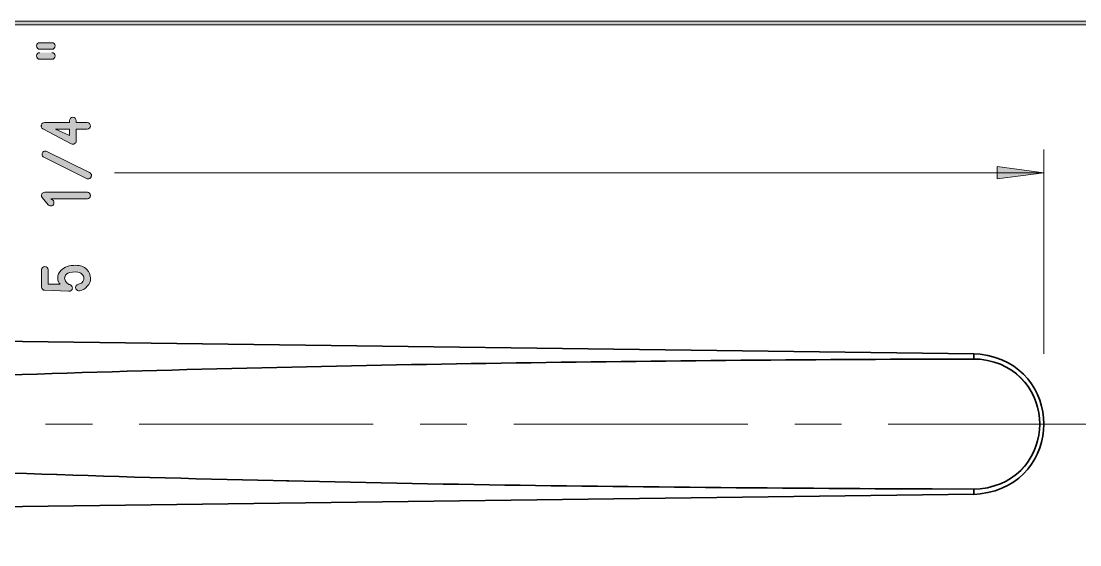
# Model space of a CAD drawing. Header units: inches. Extents: x -1525 to 612, y 0 to 1008.
# Drawn here: x 302.7 to 506, y 172.8 to 273.4 of the extents above; entities that cross this region are included whole.
import ezdxf

# ---------------------------------------------------------------- set-up
doc = ezdxf.new("R2010")
doc.units = ezdxf.units.IN
doc.header["$MEASUREMENT"] = 0
doc.layers.add('Layer 1', color=7, linetype='Continuous', lineweight=0)

# ---------------------------------------------------------------- blocks, each defined once
blk = doc.blocks.new('Block_33')
at = {"layer": 'Layer 1', "true_color": 0x000000, "transparency": 33554687}
h = blk.add_hatch(color=18, dxfattribs=at)
h.dxf.hatch_style = 2
h.paths.add_polyline_path([(562.74, 273.42), (562.02, 272.7), (562.02, 42.96), (62.16, 42.96), (62.16, 272.7), (562.02, 272.7), (562.74, 273.42), (61.44, 273.42), (61.44, 42.24), (562.74, 42.24), (562.74, 273.42)])
h = blk.add_hatch(color=18, dxfattribs=at)
h.dxf.hatch_style = 2
edge = h.paths.add_edge_path()
edge.add_spline(control_points=[(313.92, 221.58), (313.86, 221.58), (313.8, 221.58), (313.74, 221.58), (313.38, 221.7), (313.2, 221.88), (313.14, 222.24), (313.14, 222.48), (313.32, 222.72), (313.68, 222.84), (314.04, 222.96), (314.28, 223.02), (314.4, 223.2), (314.64, 223.5), (314.76, 223.74), (314.76, 223.98), (314.76, 224.28), (314.64, 224.52), (314.4, 224.76), (314.1, 225.06), (313.74, 225.24), (313.2, 225.24), (312.24, 225.24), (311.64, 225.06), (311.4, 224.82), (311.16, 224.58), (311.04, 224.28), (311.04, 224.04), (311.04, 223.74), (311.16, 223.5), (311.4, 223.2), (311.58, 222.96), (311.82, 222.84), (312.06, 222.78), (312.18, 222.72), (312.3, 222.66), (312.36, 222.54), (312.48, 222.42), (312.54, 222.3), (312.54, 222.12), (312.54, 221.94), (312.42, 221.76), (312.3, 221.64), (312.18, 221.52), (312, 221.52), (311.82, 221.52), (311.82, 221.52), (307.2, 221.7), (307.2, 221.7), (307.02, 221.7), (306.9, 221.76), (306.78, 221.88), (306.66, 222), (306.6, 222.18), (306.6, 222.3), (306.6, 222.3), (306.6, 225.66), (306.6, 225.66), (306.6, 225.84), (306.66, 225.96), (306.78, 226.08), (306.9, 226.2), (307.08, 226.26), (307.26, 226.26), (307.38, 226.26), (307.56, 226.2), (307.68, 226.08), (307.8, 225.96), (307.86, 225.84), (307.86, 225.66), (307.86, 225.66), (307.86, 222.9), (307.86, 222.9), (307.86, 222.9), (310.2, 222.84), (310.2, 222.84), (309.9, 223.08), (309.72, 223.44), (309.72, 224.04), (309.72, 224.64), (309.96, 225.18), (310.38, 225.54), (310.98, 226.2), (311.88, 226.5), (313.2, 226.5), (314.04, 226.5), (314.76, 226.26), (315.3, 225.72), (315.78, 225.18), (316.02, 224.64), (316.02, 224.04), (316.02, 223.38), (315.84, 222.9), (315.36, 222.48), (315.06, 222), (314.58, 221.76), (313.92, 221.58)], knot_values=[0, 0, 0, 0, 1, 1, 1, 2, 2, 2, 3, 3, 3, 4, 4, 4, 5, 5, 5, 6, 6, 6, 7, 7, 7, 8, 8, 8, 9, 9, 9, 10, 10, 10, 11, 11, 11, 12, 12, 12, 13, 13, 13, 14, 14, 14, 15, 15, 15, 16, 16, 16, 17, 17, 17, 18, 18, 18, 19, 19, 19, 20, 20, 20, 21, 21, 21, 22, 22, 22, 23, 23, 23, 24, 24, 24, 25, 25, 25, 26, 26, 26, 27, 27, 27, 28, 28, 28, 29, 29, 29, 30, 30, 30, 31, 31, 31, 32, 32, 32, 32], degree=3, periodic=0)
edge = h.paths.add_edge_path()
edge.add_spline(control_points=[(306.72, 239.52), (306.6, 239.64), (306.6, 239.76), (306.6, 239.88), (306.6, 240), (306.6, 240.06), (306.66, 240.18), (306.78, 240.42), (306.96, 240.54), (307.26, 240.54), (307.26, 240.54), (315.42, 240.54), (315.42, 240.54), (315.6, 240.54), (315.72, 240.48), (315.84, 240.36), (315.96, 240.24), (316.02, 240.06), (316.02, 239.88), (316.02, 239.7), (315.96, 239.58), (315.84, 239.46), (315.72, 239.34), (315.6, 239.28), (315.42, 239.28), (315.42, 239.28), (308.4, 239.28), (308.4, 239.28), (308.4, 239.28), (308.88, 238.92), (308.88, 238.92), (309, 238.8), (309, 238.68), (309, 238.56), (309, 238.5), (309, 238.44), (309, 238.38), (309, 238.26), (308.88, 238.08), (308.76, 238.02), (308.64, 237.96), (308.52, 237.9), (308.4, 237.9), (308.4, 237.9), (308.28, 237.9), (308.28, 237.9), (308.1, 237.9), (307.98, 238.02), (307.86, 238.14), (307.86, 238.14), (306.72, 239.52), (306.72, 239.52)], knot_values=[0, 0, 0, 0, 1, 1, 1, 2, 2, 2, 3, 3, 3, 4, 4, 4, 5, 5, 5, 6, 6, 6, 7, 7, 7, 8, 8, 8, 9, 9, 9, 10, 10, 10, 11, 11, 11, 12, 12, 12, 13, 13, 13, 14, 14, 14, 15, 15, 15, 16, 16, 16, 17, 17, 17, 17], degree=3, periodic=0)
edge = h.paths.add_edge_path()
edge.add_spline(control_points=[(307.08, 247.26), (306.84, 247.38), (306.72, 247.56), (306.72, 247.8), (306.72, 247.92), (306.72, 248.04), (306.78, 248.1), (306.9, 248.34), (307.08, 248.46), (307.38, 248.46), (307.44, 248.46), (307.56, 248.46), (307.62, 248.4), (307.62, 248.4), (315.84, 244.32), (315.84, 244.32), (316.08, 244.2), (316.2, 244.02), (316.2, 243.72), (316.2, 243.66), (316.14, 243.54), (316.14, 243.48), (316.02, 243.24), (315.78, 243.12), (315.54, 243.12), (315.42, 243.12), (315.36, 243.12), (315.24, 243.18), (315.24, 243.18), (307.08, 247.26), (307.08, 247.26)], knot_values=[0, 0, 0, 0, 1, 1, 1, 2, 2, 2, 3, 3, 3, 4, 4, 4, 5, 5, 5, 6, 6, 6, 7, 7, 7, 8, 8, 8, 9, 9, 9, 10, 10, 10, 10], degree=3, periodic=0)
edge = h.paths.add_edge_path()
edge.add_spline(control_points=[(312, 252.66), (312, 252.66), (309.3, 252.66), (309.3, 252.66), (309.3, 252.66), (312, 251.46), (312, 251.46), (312, 251.46), (312, 252.66), (312, 252.66)], knot_values=[0, 0, 0, 0, 1, 1, 1, 2, 2, 2, 3, 3, 3, 3], degree=3, periodic=0)
edge = h.paths.add_edge_path()
edge.add_spline(control_points=[(312, 253.92), (312, 253.92), (312, 254.28), (312, 254.28), (312, 254.46), (312.06, 254.64), (312.18, 254.76), (312.3, 254.88), (312.42, 254.94), (312.6, 254.94), (312.78, 254.94), (312.96, 254.88), (313.08, 254.76), (313.2, 254.64), (313.26, 254.46), (313.26, 254.28), (313.26, 254.28), (313.26, 253.92), (313.26, 253.92), (313.26, 253.92), (315.36, 253.92), (315.36, 253.92), (315.54, 253.92), (315.72, 253.86), (315.84, 253.74), (315.96, 253.62), (316.02, 253.44), (316.02, 253.26), (316.02, 253.08), (315.96, 252.96), (315.84, 252.84), (315.72, 252.72), (315.54, 252.66), (315.36, 252.66), (315.36, 252.66), (313.26, 252.66), (313.26, 252.66), (313.26, 252.66), (313.26, 250.38), (313.26, 250.38), (313.26, 250.14), (313.14, 249.96), (312.9, 249.84), (312.84, 249.78), (312.78, 249.78), (312.66, 249.78), (312.54, 249.78), (312.42, 249.78), (312.3, 249.84), (312.3, 249.84), (306.84, 252.72), (306.84, 252.72), (306.72, 252.78), (306.66, 252.9), (306.6, 253.08), (306.6, 253.14), (306.54, 253.2), (306.54, 253.26), (306.54, 253.32), (306.6, 253.38), (306.6, 253.44), (306.66, 253.62), (306.72, 253.74), (306.78, 253.8), (306.9, 253.86), (307.08, 253.92), (307.2, 253.92), (307.2, 253.92), (312, 253.92), (312, 253.92)], knot_values=[0, 0, 0, 0, 1, 1, 1, 2, 2, 2, 3, 3, 3, 4, 4, 4, 5, 5, 5, 6, 6, 6, 7, 7, 7, 8, 8, 8, 9, 9, 9, 10, 10, 10, 11, 11, 11, 12, 12, 12, 13, 13, 13, 14, 14, 14, 15, 15, 15, 16, 16, 16, 17, 17, 17, 18, 18, 18, 19, 19, 19, 20, 20, 20, 21, 21, 21, 22, 22, 22, 23, 23, 23, 23], degree=3, periodic=0)
edge = h.paths.add_edge_path()
edge.add_spline(control_points=[(308.58, 269.28), (308.76, 269.28), (308.94, 269.22), (309.06, 269.1), (309.18, 268.98), (309.24, 268.86), (309.24, 268.68), (309.24, 268.5), (309.18, 268.32), (309.06, 268.2), (308.94, 268.08), (308.76, 268.02), (308.58, 268.02), (308.58, 268.02), (306.3, 268.02), (306.3, 268.02), (306.12, 268.02), (305.94, 268.08), (305.82, 268.2), (305.7, 268.32), (305.64, 268.5), (305.64, 268.68), (305.64, 268.86), (305.7, 268.98), (305.82, 269.1), (305.94, 269.22), (306.12, 269.28), (306.3, 269.28), (306.3, 269.28), (308.58, 269.28), (308.58, 269.28)], knot_values=[0, 0, 0, 0, 1, 1, 1, 2, 2, 2, 3, 3, 3, 4, 4, 4, 5, 5, 5, 6, 6, 6, 7, 7, 7, 8, 8, 8, 9, 9, 9, 10, 10, 10, 10], degree=3, periodic=0)
edge = h.paths.add_edge_path()
edge.add_spline(control_points=[(308.58, 267.36), (308.76, 267.36), (308.94, 267.3), (309.06, 267.18), (309.18, 267.06), (309.24, 266.94), (309.24, 266.76), (309.24, 266.58), (309.18, 266.4), (309.06, 266.28), (308.94, 266.16), (308.76, 266.1), (308.58, 266.1), (308.58, 266.1), (306.3, 266.1), (306.3, 266.1), (306.12, 266.1), (305.94, 266.16), (305.82, 266.28), (305.7, 266.4), (305.64, 266.58), (305.64, 266.76), (305.64, 266.94), (305.7, 267.06), (305.82, 267.18), (305.94, 267.3), (306.12, 267.36), (306.3, 267.36)], knot_values=[0, 0, 0, 0, 1, 1, 1, 2, 2, 2, 3, 3, 3, 4, 4, 4, 5, 5, 5, 6, 6, 6, 7, 7, 7, 8, 8, 8, 9, 9, 9, 9], degree=3, periodic=0)
edge.add_line((306.3, 267.36), (308.58, 267.36))
blk.add_hatch(color=18, dxfattribs=at).paths.add_polyline_path([(490.14, 244.26), (499.14, 244.26), (490.14, 245.46), (490.14, 243.12), (499.14, 244.26), (490.14, 244.26)])
at = {"layer": 'Layer 1', "color": 18, "lineweight": 9, "true_color": 0x000000}
for p, q in [((499.14, 209.46), (499.14, 248.76)), ((490.14, 244.26), (320.64, 244.26)), ((485.64, 208.5), (485.64, 209.46)), ((307.38, 195.96), (316.38, 195.96)), ((325.38, 195.96), (370.32, 195.96)), ((379.32, 195.96), (388.32, 195.96)), ((397.32, 195.96), (442.26, 195.96)), ((451.26, 195.96), (460.26, 195.96)), ((469.2, 195.96), (511.2, 195.96)), ((485.64, 182.52), (485.64, 183.48))]:
    blk.add_line(p, q, dxfattribs=at)
at = {"layer": 'Layer 1', "color": 18, "lineweight": 35, "true_color": 0x000000}
for p, q in [((485.64, 209.46), (192.66, 213.3)), ((485.64, 208.5), (485.64, 209.46)), ((485.64, 182.52), (485.64, 183.48)), ((192.66, 178.68), (485.64, 182.52))]:
    blk.add_line(p, q, dxfattribs=at)
at = {"layer": 'Layer 1'}
for points in [[(562.74, 273.42), (562.02, 272.7), (562.02, 42.96), (62.16, 42.96), (62.16, 272.7), (562.02, 272.7), (562.74, 273.42), (61.44, 273.42), (61.44, 42.24), (562.74, 42.24), (562.74, 273.42)], [(490.14, 244.26), (499.14, 244.26), (490.14, 245.46), (490.14, 243.12), (499.14, 244.26), (490.14, 244.26)]]:
    blk.add_lwpolyline(points, dxfattribs=at)
at = {"layer": 'Layer 1', "color": 18, "lineweight": 9, "true_color": 0x000000}
for points in [[(562.74, 273.42), (61.44, 273.42), (61.44, 42.24), (562.74, 42.24)], [(62.16, 272.7), (562.02, 272.7), (562.02, 42.96), (62.16, 42.96)]]:
    blk.add_lwpolyline(points, close=True, dxfattribs=at)
for points in [[(499.14, 244.26), (490.14, 245.46), (490.14, 243.12), (499.14, 244.26)], [(377.64, 207.42), (377.46, 207.42), (370.2, 207.24), (363.06, 207.12), (359.64, 207.06)], [(404.64, 207.84), (399.72, 207.78), (392.22, 207.66), (386.64, 207.54)], [(431.64, 208.14), (430.32, 208.14), (422.58, 208.08), (414.9, 207.96), (413.64, 207.96)], [(458.64, 208.38), (453.84, 208.32), (445.98, 208.26), (440.64, 208.26)], [(485.64, 208.5), (477.66, 208.44), (469.68, 208.44), (467.64, 208.44)], [(496.38, 202.74), (496.2, 202.98), (495.48, 204), (494.64, 204.9), (493.68, 205.74), (492.72, 206.46), (491.64, 207.06), (490.5, 207.6), (489.3, 208.02), (488.1, 208.26), (486.9, 208.44), (485.64, 208.5)], [(323.7, 206.16), (322.2, 206.1), (315.78, 205.92), (309.48, 205.74), (305.7, 205.62)], [(350.64, 206.88), (349.02, 206.82), (342.12, 206.64), (335.4, 206.46), (332.7, 206.4)], [(485.64, 183.48), (486.9, 183.54), (488.1, 183.66), (489.3, 183.96), (490.5, 184.38), (491.64, 184.92), (492.72, 185.52), (493.68, 186.24), (494.64, 187.08), (495.48, 187.98), (496.2, 189), (496.86, 190.02), (497.4, 191.16), (497.82, 192.3), (498.12, 193.5), (498.24, 194.16)], [(299.7, 186.6), (303.3, 186.48), (309.48, 186.24), (315.78, 186.06), (317.64, 186)], [(326.64, 185.76), (328.74, 185.7), (335.4, 185.52), (342.12, 185.34), (344.64, 185.28)], [(353.64, 185.04), (355.98, 184.98), (363.06, 184.86), (370.2, 184.74), (371.64, 184.68)], [(380.64, 184.5), (384.84, 184.44), (392.22, 184.32), (398.64, 184.26)], [(407.64, 184.08), (414.9, 184.02), (422.58, 183.9), (425.64, 183.9)], [(434.64, 183.78), (438.12, 183.78), (445.98, 183.72), (452.64, 183.66)], [(461.64, 183.6), (461.76, 183.6), (469.68, 183.54), (477.66, 183.54), (479.64, 183.48)]]:
    blk.add_lwpolyline(points, dxfattribs=at)
at = {"layer": 'Layer 1'}
for points, knots in [([(308.58, 269.28), (308.76, 269.28), (308.94, 269.22), (309.06, 269.1), (309.18, 268.98), (309.24, 268.86), (309.24, 268.68), (309.24, 268.5), (309.18, 268.32), (309.06, 268.2), (308.94, 268.08), (308.76, 268.02), (308.58, 268.02), (308.58, 268.02), (306.3, 268.02), (306.3, 268.02), (306.12, 268.02), (305.94, 268.08), (305.82, 268.2), (305.7, 268.32), (305.64, 268.5), (305.64, 268.68), (305.64, 268.86), (305.7, 268.98), (305.82, 269.1), (305.94, 269.22), (306.12, 269.28), (306.3, 269.28), (306.3, 269.28), (308.58, 269.28), (308.58, 269.28)], [0, 0, 0, 0, 1, 1, 1, 2, 2, 2, 3, 3, 3, 4, 4, 4, 5, 5, 5, 6, 6, 6, 7, 7, 7, 8, 8, 8, 9, 9, 9, 10, 10, 10, 10]), ([(308.58, 267.36), (308.76, 267.36), (308.94, 267.3), (309.06, 267.18), (309.18, 267.06), (309.24, 266.94), (309.24, 266.76), (309.24, 266.58), (309.18, 266.4), (309.06, 266.28), (308.94, 266.16), (308.76, 266.1), (308.58, 266.1), (308.58, 266.1), (306.3, 266.1), (306.3, 266.1), (306.12, 266.1), (305.94, 266.16), (305.82, 266.28), (305.7, 266.4), (305.64, 266.58), (305.64, 266.76), (305.64, 266.94), (305.7, 267.06), (305.82, 267.18), (305.94, 267.3), (306.12, 267.36), (306.3, 267.36)], [0, 0, 0, 0, 1, 1, 1, 2, 2, 2, 3, 3, 3, 4, 4, 4, 5, 5, 5, 6, 6, 6, 7, 7, 7, 8, 8, 8, 9, 9, 9, 9]), ([(312, 253.92), (312, 253.92), (312, 254.28), (312, 254.28), (312, 254.46), (312.06, 254.64), (312.18, 254.76), (312.3, 254.88), (312.42, 254.94), (312.6, 254.94), (312.78, 254.94), (312.96, 254.88), (313.08, 254.76), (313.2, 254.64), (313.26, 254.46), (313.26, 254.28), (313.26, 254.28), (313.26, 253.92), (313.26, 253.92), (313.26, 253.92), (315.36, 253.92), (315.36, 253.92), (315.54, 253.92), (315.72, 253.86), (315.84, 253.74), (315.96, 253.62), (316.02, 253.44), (316.02, 253.26), (316.02, 253.08), (315.96, 252.96), (315.84, 252.84), (315.72, 252.72), (315.54, 252.66), (315.36, 252.66), (315.36, 252.66), (313.26, 252.66), (313.26, 252.66), (313.26, 252.66), (313.26, 250.38), (313.26, 250.38), (313.26, 250.14), (313.14, 249.96), (312.9, 249.84), (312.84, 249.78), (312.78, 249.78), (312.66, 249.78), (312.54, 249.78), (312.42, 249.78), (312.3, 249.84), (312.3, 249.84), (306.84, 252.72), (306.84, 252.72), (306.72, 252.78), (306.66, 252.9), (306.6, 253.08), (306.6, 253.14), (306.54, 253.2), (306.54, 253.26), (306.54, 253.32), (306.6, 253.38), (306.6, 253.44), (306.66, 253.62), (306.72, 253.74), (306.78, 253.8), (306.9, 253.86), (307.08, 253.92), (307.2, 253.92), (307.2, 253.92), (312, 253.92), (312, 253.92)], [0, 0, 0, 0, 1, 1, 1, 2, 2, 2, 3, 3, 3, 4, 4, 4, 5, 5, 5, 6, 6, 6, 7, 7, 7, 8, 8, 8, 9, 9, 9, 10, 10, 10, 11, 11, 11, 12, 12, 12, 13, 13, 13, 14, 14, 14, 15, 15, 15, 16, 16, 16, 17, 17, 17, 18, 18, 18, 19, 19, 19, 20, 20, 20, 21, 21, 21, 22, 22, 22, 23, 23, 23, 23]), ([(312, 252.66), (312, 252.66), (309.3, 252.66), (309.3, 252.66), (309.3, 252.66), (312, 251.46), (312, 251.46), (312, 251.46), (312, 252.66), (312, 252.66)], [0, 0, 0, 0, 1, 1, 1, 2, 2, 2, 3, 3, 3, 3]), ([(307.08, 247.26), (306.84, 247.38), (306.72, 247.56), (306.72, 247.8), (306.72, 247.92), (306.72, 248.04), (306.78, 248.1), (306.9, 248.34), (307.08, 248.46), (307.38, 248.46), (307.44, 248.46), (307.56, 248.46), (307.62, 248.4), (307.62, 248.4), (315.84, 244.32), (315.84, 244.32), (316.08, 244.2), (316.2, 244.02), (316.2, 243.72), (316.2, 243.66), (316.14, 243.54), (316.14, 243.48), (316.02, 243.24), (315.78, 243.12), (315.54, 243.12), (315.42, 243.12), (315.36, 243.12), (315.24, 243.18), (315.24, 243.18), (307.08, 247.26), (307.08, 247.26)], [0, 0, 0, 0, 1, 1, 1, 2, 2, 2, 3, 3, 3, 4, 4, 4, 5, 5, 5, 6, 6, 6, 7, 7, 7, 8, 8, 8, 9, 9, 9, 10, 10, 10, 10]), ([(306.72, 239.52), (306.6, 239.64), (306.6, 239.76), (306.6, 239.88), (306.6, 240), (306.6, 240.06), (306.66, 240.18), (306.78, 240.42), (306.96, 240.54), (307.26, 240.54), (307.26, 240.54), (315.42, 240.54), (315.42, 240.54), (315.6, 240.54), (315.72, 240.48), (315.84, 240.36), (315.96, 240.24), (316.02, 240.06), (316.02, 239.88), (316.02, 239.7), (315.96, 239.58), (315.84, 239.46), (315.72, 239.34), (315.6, 239.28), (315.42, 239.28), (315.42, 239.28), (308.4, 239.28), (308.4, 239.28), (308.4, 239.28), (308.88, 238.92), (308.88, 238.92), (309, 238.8), (309, 238.68), (309, 238.56), (309, 238.5), (309, 238.44), (309, 238.38), (309, 238.26), (308.88, 238.08), (308.76, 238.02), (308.64, 237.96), (308.52, 237.9), (308.4, 237.9), (308.4, 237.9), (308.28, 237.9), (308.28, 237.9), (308.1, 237.9), (307.98, 238.02), (307.86, 238.14), (307.86, 238.14), (306.72, 239.52), (306.72, 239.52)], [0, 0, 0, 0, 1, 1, 1, 2, 2, 2, 3, 3, 3, 4, 4, 4, 5, 5, 5, 6, 6, 6, 7, 7, 7, 8, 8, 8, 9, 9, 9, 10, 10, 10, 11, 11, 11, 12, 12, 12, 13, 13, 13, 14, 14, 14, 15, 15, 15, 16, 16, 16, 17, 17, 17, 17]), ([(313.92, 221.58), (313.86, 221.58), (313.8, 221.58), (313.74, 221.58), (313.38, 221.7), (313.2, 221.88), (313.14, 222.24), (313.14, 222.48), (313.32, 222.72), (313.68, 222.84), (314.04, 222.96), (314.28, 223.02), (314.4, 223.2), (314.64, 223.5), (314.76, 223.74), (314.76, 223.98), (314.76, 224.28), (314.64, 224.52), (314.4, 224.76), (314.1, 225.06), (313.74, 225.24), (313.2, 225.24), (312.24, 225.24), (311.64, 225.06), (311.4, 224.82), (311.16, 224.58), (311.04, 224.28), (311.04, 224.04), (311.04, 223.74), (311.16, 223.5), (311.4, 223.2), (311.58, 222.96), (311.82, 222.84), (312.06, 222.78), (312.18, 222.72), (312.3, 222.66), (312.36, 222.54), (312.48, 222.42), (312.54, 222.3), (312.54, 222.12), (312.54, 221.94), (312.42, 221.76), (312.3, 221.64), (312.18, 221.52), (312, 221.52), (311.82, 221.52), (311.82, 221.52), (307.2, 221.7), (307.2, 221.7), (307.02, 221.7), (306.9, 221.76), (306.78, 221.88), (306.66, 222), (306.6, 222.18), (306.6, 222.3), (306.6, 222.3), (306.6, 225.66), (306.6, 225.66), (306.6, 225.84), (306.66, 225.96), (306.78, 226.08), (306.9, 226.2), (307.08, 226.26), (307.26, 226.26), (307.38, 226.26), (307.56, 226.2), (307.68, 226.08), (307.8, 225.96), (307.86, 225.84), (307.86, 225.66), (307.86, 225.66), (307.86, 222.9), (307.86, 222.9), (307.86, 222.9), (310.2, 222.84), (310.2, 222.84), (309.9, 223.08), (309.72, 223.44), (309.72, 224.04), (309.72, 224.64), (309.96, 225.18), (310.38, 225.54), (310.98, 226.2), (311.88, 226.5), (313.2, 226.5), (314.04, 226.5), (314.76, 226.26), (315.3, 225.72), (315.78, 225.18), (316.02, 224.64), (316.02, 224.04), (316.02, 223.38), (315.84, 222.9), (315.36, 222.48), (315.06, 222), (314.58, 221.76), (313.92, 221.58)], [0, 0, 0, 0, 1, 1, 1, 2, 2, 2, 3, 3, 3, 4, 4, 4, 5, 5, 5, 6, 6, 6, 7, 7, 7, 8, 8, 8, 9, 9, 9, 10, 10, 10, 11, 11, 11, 12, 12, 12, 13, 13, 13, 14, 14, 14, 15, 15, 15, 16, 16, 16, 17, 17, 17, 18, 18, 18, 19, 19, 19, 20, 20, 20, 21, 21, 21, 22, 22, 22, 23, 23, 23, 24, 24, 24, 25, 25, 25, 26, 26, 26, 27, 27, 27, 28, 28, 28, 29, 29, 29, 30, 30, 30, 31, 31, 31, 32, 32, 32, 32])]:
    blk.add_open_spline(points, degree=3, knots=knots, dxfattribs=at)
at = {"layer": 'Layer 1', "color": 18, "lineweight": 35, "true_color": 0x000000}
for points, knots in [([(485.64, 182.46), (485.64, 182.46), (486.9, 182.58), (486.9, 182.58), (503.15, 184.53), (503.15, 207.45), (486.9, 209.4), (486.9, 209.4), (485.64, 209.46), (485.64, 209.46)], [0, 0, 0, 0, 1, 1, 1, 2, 2, 2, 3, 3, 3, 3]), ([(485.64, 208.44), (485.64, 208.44), (469.68, 208.44), (469.68, 208.44), (408.31, 208.1), (346.99, 207.19), (285.66, 204.9), (285.66, 204.9), (280.02, 204.66), (280.02, 204.66), (280.02, 204.66), (274.56, 204.42), (274.56, 204.42), (274.56, 204.42), (269.22, 204.18), (269.22, 204.18), (253.39, 203.46), (237.44, 202.57), (221.64, 201.24), (221.64, 201.24), (218.4, 200.94), (218.4, 200.94), (218.4, 200.94), (215.34, 200.64), (215.34, 200.64), (209.06, 199.83), (199.39, 199.34), (193.56, 196.92), (193.56, 196.92), (193.08, 196.62), (193.08, 196.62), (193.08, 196.62), (192.78, 196.32), (192.78, 196.32), (192.78, 196.32), (192.66, 195.96), (192.66, 195.96), (192.66, 195.96), (192.78, 195.66), (192.78, 195.66), (192.78, 195.66), (193.08, 195.36), (193.08, 195.36), (193.08, 195.36), (193.56, 195.06), (193.56, 195.06), (198.58, 192.86), (206.97, 192.4), (212.4, 191.64), (212.4, 191.64), (215.34, 191.34), (215.34, 191.34), (215.34, 191.34), (218.4, 191.04), (218.4, 191.04), (233.53, 189.64), (248.88, 188.8), (264.06, 188.04), (264.06, 188.04), (269.22, 187.8), (269.22, 187.8), (269.22, 187.8), (274.56, 187.56), (274.56, 187.56), (274.56, 187.56), (280.02, 187.32), (280.02, 187.32), (343.21, 184.82), (406.45, 183.88), (469.68, 183.54), (469.68, 183.54), (477.66, 183.54), (477.66, 183.54), (477.66, 183.54), (485.64, 183.48), (485.64, 183.48)], [0, 0, 0, 0, 1, 1, 1, 2, 2, 2, 3, 3, 3, 4, 4, 4, 5, 5, 5, 6, 6, 6, 7, 7, 7, 8, 8, 8, 9, 9, 9, 10, 10, 10, 11, 11, 11, 12, 12, 12, 13, 13, 13, 14, 14, 14, 15, 15, 15, 16, 16, 16, 17, 17, 17, 18, 18, 18, 19, 19, 19, 20, 20, 20, 21, 21, 21, 22, 22, 22, 23, 23, 23, 24, 24, 24, 25, 25, 25, 25]), ([(485.64, 183.48), (485.64, 183.48), (486.9, 183.54), (486.9, 183.54), (502.11, 185.26), (502.13, 206.7), (486.9, 208.44), (486.9, 208.44), (485.64, 208.44), (485.64, 208.44)], [0, 0, 0, 0, 1, 1, 1, 2, 2, 2, 3, 3, 3, 3])]:
    blk.add_open_spline(points, degree=3, knots=knots, dxfattribs=at)
blk = doc.blocks.new('Block_32')
at = {"layer": 'Layer 1'}
blk.add_blockref('Block_33', (0, 0), dxfattribs=at)

msp = doc.modelspace()

# ---------------------------------------------------------------- block references
at = {"layer": 'Layer 1'}
msp.add_blockref('Block_32', (0, 0), dxfattribs=at)

doc.saveas('drawing.dxf')
